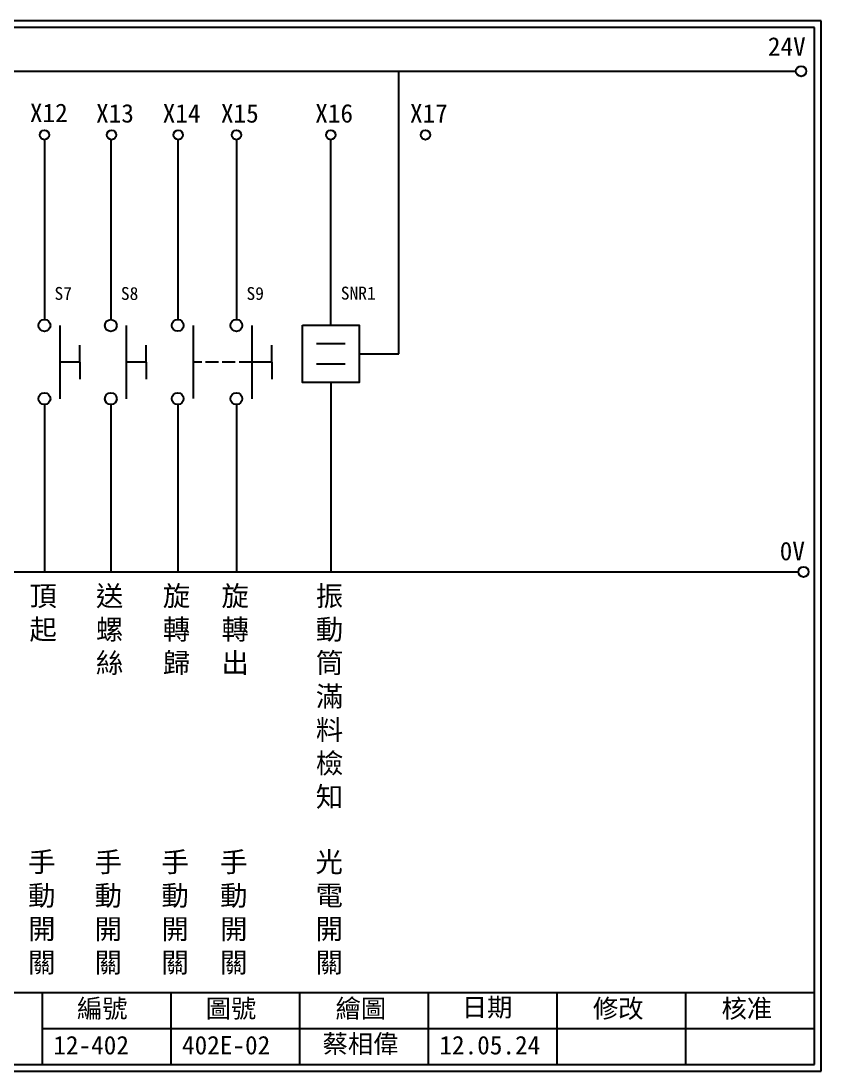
# Model space of a CAD drawing. Extents: x 325 to 612, y 3 to 207.
# Drawn here: x 456.9 to 612.3, y 3 to 207 of the extents above; entities that cross this region are included whole.
import ezdxf

# ---------------------------------------------------------------- set-up
doc = ezdxf.new("R2010")
doc.units = 0
doc.linetypes.add('HIDDEN0', pattern=[65, 50, -15])
doc.layers.get('0').update_dxf_attribs({"linetype": 'CONTINUOUS'})
doc.layers.add('圖框層', color=7, linetype='CONTINUOUS')
doc.layers.add('標尺寸層', color=3, linetype='CONTINUOUS')
doc.styles.add('CNS', font='romanc.shx', dxfattribs={"bigfont": 'chineset.shx'})
doc.styles.add('STSL', font='KAIU.TTF')

msp = doc.modelspace()

# ---------------------------------------------------------------- linework, layer by layer
for p, q in [((530.3, 142.31), (530.3, 197.22)), ((517.08, 147.89), (517.08, 183.91)), ((468.32, 140.72), (468.32, 144.03)), ((481.23, 140.71), (481.23, 144.02)), ((505.62, 140.71), (505.62, 144.02)), ((522.59, 142.31), (530.3, 142.31)), ((468.32, 140.72), (468.32, 137.41)), ((481.23, 140.71), (481.23, 137.4)), ((505.62, 140.71), (505.62, 137.4)), ((517.08, 136.73), (517.08, 99.96))]:
    msp.add_line(p, q)
msp.add_lwpolyline([(511.56, 147.89), (522.59, 147.89), (522.59, 136.73), (511.56, 136.73)], close=True)
for centre in [(608.44, 197.22), (608.92, 99.96)]:
    msp.add_circle(centre, 1)
at = {"layer": '圖框層', "color": 7}
for p, q in [((612.32, 206.97), (325.32, 206.97)), ((612.32, 3), (612.32, 206.97)), ((611.07, 205.72), (326.57, 205.72)), ((611.07, 4.25), (611.07, 205.72)), ((326.57, 18.25), (611.07, 18.25)), ((461.07, 4.25), (461.07, 18.25)), ((486.07, 4.25), (486.07, 18.25)), ((511.07, 4.25), (511.07, 18.25)), ((536.07, 4.25), (536.07, 18.25)), ((561.07, 4.25), (561.07, 18.25)), ((586.07, 4.25), (586.07, 18.25)), ((461.07, 11.25), (611.07, 11.25)), ((326.57, 4.25), (611.07, 4.25)), ((325.32, 3), (612.32, 3))]:
    msp.add_line(p, q, dxfattribs=at)
at = {"layer": '標尺寸層', "color": 7}
for p, q in [((329.84, 197.22), (607.44, 197.22)), ((461.45, 183.91), (461.45, 148.99)), ((474.35, 183.9), (474.35, 148.97)), ((487.35, 183.91), (487.35, 148.99)), ((498.75, 183.91), (498.75, 148.98)), ((464.45, 147.83), (464.45, 133.6)), ((477.36, 147.82), (477.36, 133.59)), ((490.35, 147.84), (490.35, 133.61)), ((501.76, 147.83), (501.76, 133.6)), ((514.32, 144.34), (519.88, 144.34)), ((468.32, 140.72), (464.45, 140.72)), ((481.23, 140.71), (477.36, 140.71)), ((505.62, 140.71), (501.76, 140.71)), ((514.32, 140.37), (519.88, 140.37)), ((461.45, 132.46), (461.45, 99.96)), ((461.45, 132.45), (461.45, 99.96)), ((474.35, 132.45), (474.35, 99.95)), ((474.35, 132.44), (474.35, 99.95)), ((487.35, 132.46), (487.35, 99.95)), ((498.75, 132.46), (498.75, 99.95)), ((498.75, 132.45), (498.75, 99.95)), ((330.05, 99.96), (607.92, 99.96))]:
    msp.add_line(p, q, dxfattribs=at)
at = {"layer": '標尺寸層', "color": 7, "linetype": 'HIDDEN0', "ltscale": 0.05}
msp.add_line((501.76, 140.72), (490.35, 140.72), dxfattribs=at)
at = {"layer": '標尺寸層', "color": 7}
for centre, radius in [((461.45, 184.83), 0.92), ((474.5, 184.83), 0.92), ((487.44, 184.83), 0.92), ((498.75, 184.83), 0.92), ((517.08, 184.83), 0.92), ((535.48, 184.83), 0.92), ((461.45, 147.83), 1.15), ((474.35, 147.82), 1.15), ((487.35, 147.84), 1.15), ((498.75, 147.83), 1.15), ((461.45, 133.6), 1.15), ((474.35, 133.59), 1.15), ((487.35, 133.61), 1.15), ((498.75, 133.6), 1.15)]:
    msp.add_circle(centre, radius, dxfattribs=at)

# ---------------------------------------------------------------- texts
at = {"layer": '圖框層', "color": 4, "style": 'STSL'}
for s, height, p in [('24V', 3.6, (602, 200.22)), ('X12', 3.6, (458.63, 187.33)), ('X13', 3.6, (471.49, 187.24)), ('X14', 3.6, (484.43, 187.24)), ('X15', 3.6, (495.74, 187.23)), ('X16', 3.6, (514.06, 187.24)), ('X17', 3.6, (532.47, 187.24)), ('S7', 2.5, (463.4, 152.8)), ('S8', 2.5, (476.3, 152.79)), ('S9', 2.5, (500.7, 152.79)), ('SNR1', 2.5, (519.02, 152.86)), ('0V', 3.6, (604.3, 102.2)), ('編號', 3.6, (467.78, 13.34)), ('圖號', 3.6, (492.78, 13.34)), ('繪圖', 3.6, (518.01, 13.34)), ('日期', 3.6, (542.54, 13.59)), ('修改', 3.6, (568.01, 13.34)), ('核准', 3.6, (593.01, 13.34)), ('蔡相偉', 3.6, (515.5, 6.47)), ('12-402', 3.6, (463.18, 6.22)), ('402E-02', 3.6, (488.18, 6.22)), ('12.05.24', 3.6, (538.18, 6.22))]:
    msp.add_text(s, height=height, dxfattribs=at).set_placement(p)
at = {"layer": '標尺寸層', "color": 7, "char_height": 3.9, "width": 4.9608, "attachment_point": 1, "style": 'CNS'}
for s, insert in [('{\\fDFKai-SB|b0|i0|c136|p65;頂起}', (458.55, 97.23)), ('{\\fDFKai-SB|b0|i0|c136|p65;送螺絲}', (471.46, 97.22)), ('{\\fDFKai-SB|b0|i0|c136|p65;旋轉歸}', (484.45, 97.23)), ('{\\fDFKai-SB|b0|i0|c136|p65;旋轉出}', (495.85, 97.23)), ('{\\fDFKai-SB|b0|i0|c136|p65;振動筒滿料檢知}', (514.18, 97.23)), ('{\\fDFKai-SB|b0|i0|c136|p65;手動開關}', (458.28, 45.55)), ('{\\fDFKai-SB|b0|i0|c136|p65;手動開關}', (471.19, 45.54)), ('{\\fDFKai-SB|b0|i0|c136|p65;手動開關}', (484.18, 45.54)), ('{\\fDFKai-SB|b0|i0|c136|p65;手動開關}', (495.58, 45.54)), ('{\\fDFKai-SB|b0|i0|c136|p65;光電開關}', (514.12, 45.55))]:
    msp.add_mtext(s, dxfattribs=dict(at, insert=insert))

doc.saveas('drawing.dxf')
